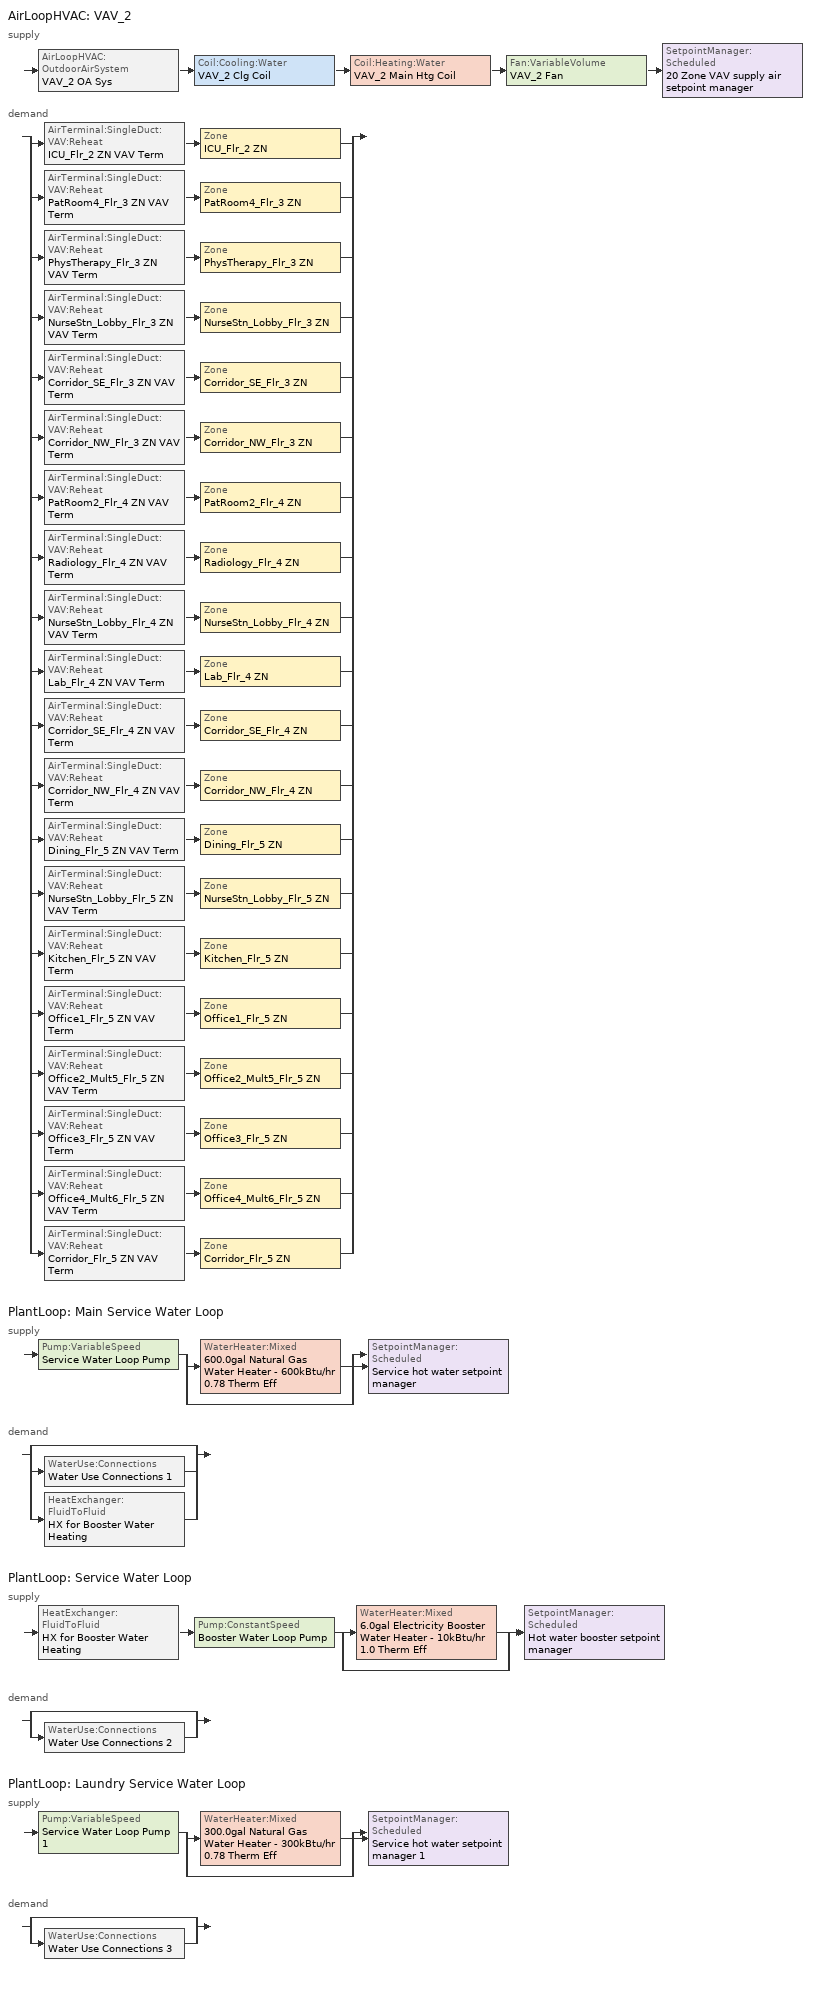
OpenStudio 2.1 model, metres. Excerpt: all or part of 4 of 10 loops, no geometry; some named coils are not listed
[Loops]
AirLoopHVAC 'VAV_2'
 supply: AirLoopHVAC:OutdoorAirSystem 'VAV_2 OA Sys' > Coil:Cooling:Water 'VAV_2 Clg Coil' > Coil:Heating:Water 'VAV_2 Main Htg Coil' > Fan:VariableVolume 'VAV_2 Fan' > SetpointManager:Scheduled '20 Zone VAV supply air setpoint manager'
 demand: split
  | AirTerminal:SingleDuct:VAV:Reheat 'ICU_Flr_2 ZN VAV Term' > Zone 'ICU_Flr_2 ZN'
  | AirTerminal:SingleDuct:VAV:Reheat 'PatRoom4_Flr_3 ZN VAV Term' > Zone 'PatRoom4_Flr_3 ZN'
  | AirTerminal:SingleDuct:VAV:Reheat 'PhysTherapy_Flr_3 ZN VAV Term' > Zone 'PhysTherapy_Flr_3 ZN'
  | AirTerminal:SingleDuct:VAV:Reheat 'NurseStn_Lobby_Flr_3 ZN VAV Term' > Zone 'NurseStn_Lobby_Flr_3 ZN'
  | AirTerminal:SingleDuct:VAV:Reheat 'Corridor_SE_Flr_3 ZN VAV Term' > Zone 'Corridor_SE_Flr_3 ZN'
  | AirTerminal:SingleDuct:VAV:Reheat 'Corridor_NW_Flr_3 ZN VAV Term' > Zone 'Corridor_NW_Flr_3 ZN'
  | AirTerminal:SingleDuct:VAV:Reheat 'PatRoom2_Flr_4 ZN VAV Term' > Zone 'PatRoom2_Flr_4 ZN'
  | AirTerminal:SingleDuct:VAV:Reheat 'Radiology_Flr_4 ZN VAV Term' > Zone 'Radiology_Flr_4 ZN'
  | AirTerminal:SingleDuct:VAV:Reheat 'NurseStn_Lobby_Flr_4 ZN VAV Term' > Zone 'NurseStn_Lobby_Flr_4 ZN'
  | AirTerminal:SingleDuct:VAV:Reheat 'Lab_Flr_4 ZN VAV Term' > Zone 'Lab_Flr_4 ZN'
  | AirTerminal:SingleDuct:VAV:Reheat 'Corridor_SE_Flr_4 ZN VAV Term' > Zone 'Corridor_SE_Flr_4 ZN'
  | AirTerminal:SingleDuct:VAV:Reheat 'Corridor_NW_Flr_4 ZN VAV Term' > Zone 'Corridor_NW_Flr_4 ZN'
  | AirTerminal:SingleDuct:VAV:Reheat 'Dining_Flr_5 ZN VAV Term' > Zone 'Dining_Flr_5 ZN'
  | AirTerminal:SingleDuct:VAV:Reheat 'NurseStn_Lobby_Flr_5 ZN VAV Term' > Zone 'NurseStn_Lobby_Flr_5 ZN'
  | AirTerminal:SingleDuct:VAV:Reheat 'Kitchen_Flr_5 ZN VAV Term' > Zone 'Kitchen_Flr_5 ZN'
  | AirTerminal:SingleDuct:VAV:Reheat 'Office1_Flr_5 ZN VAV Term' > Zone 'Office1_Flr_5 ZN'
  | AirTerminal:SingleDuct:VAV:Reheat 'Office2_Mult5_Flr_5 ZN VAV Term' > Zone 'Office2_Mult5_Flr_5 ZN'
  | AirTerminal:SingleDuct:VAV:Reheat 'Office3_Flr_5 ZN VAV Term' > Zone 'Office3_Flr_5 ZN'
  | AirTerminal:SingleDuct:VAV:Reheat 'Office4_Mult6_Flr_5 ZN VAV Term' > Zone 'Office4_Mult6_Flr_5 ZN'
  | AirTerminal:SingleDuct:VAV:Reheat 'Corridor_Flr_5 ZN VAV Term' > Zone 'Corridor_Flr_5 ZN'
PlantLoop 'Main Service Water Loop'
 supply: Pump:VariableSpeed 'Service Water Loop Pump' > split
  | WaterHeater:Mixed '600.0gal Natural Gas Water Heater - 600kBtu/hr 0.78 Therm Eff'
  | bypass
  join > SetpointManager:Scheduled 'Service hot water setpoint manager'
 demand: split
  | bypass
  | WaterUse:Connections 'Water Use Connections 1'
  | HeatExchanger:FluidToFluid 'HX for Booster Water Heating'
PlantLoop 'Service Water Loop'
 supply: HeatExchanger:FluidToFluid 'HX for Booster Water Heating' > Pump:ConstantSpeed 'Booster Water Loop Pump' > split
  | WaterHeater:Mixed '6.0gal Electricity Booster Water Heater - 10kBtu/hr 1.0 Therm Eff'
  | bypass
  join > SetpointManager:Scheduled 'Hot water booster setpoint manager'
 demand: split
  | bypass
  | WaterUse:Connections 'Water Use Connections 2'
PlantLoop 'Laundry Service Water Loop'
 supply: Pump:VariableSpeed 'Service Water Loop Pump 1' > split
  | WaterHeater:Mixed '300.0gal Natural Gas Water Heater - 300kBtu/hr 0.78 Therm Eff'
  | bypass
  join > SetpointManager:Scheduled 'Service hot water setpoint manager 1'
 demand: split
  | bypass
  | WaterUse:Connections 'Water Use Connections 3'
[Sizing:Zone] Zone Cooling Design Supply Air Temperature Input Method=SupplyAirTemperature; Zone Cooling Design Supply Air Temperature {C}=12.8; Zone Cooling Design Supply Air Temperature Difference {deltaC}=11.11; Zone Heating Design Supply Air Temperature Input Method=SupplyAirTemperature; Zone Heating Design Supply Air Temperature {C}=40; Zone Heating Design Supply Air Temperature Difference {deltaC}=11.11; Zone Cooling Design Supply Air Humidity Ratio {kg-H2O/kg-air}=0.0085; Zone Heating Design Supply Air Humidity Ratio {kg-H2O/kg-air}=0.008; Cooling Design Air Flow Method=DesignDayWithLimit; Heating Design Air Flow Method=DesignDay; Account for Dedicated Outdoor Air System=No; Dedicated Outdoor Air System Control Strategy=NeutralSupplyAir; Dedicated Outdoor Air Low Setpoint Temperature for Design {C}=autosize; Dedicated Outdoor Air High Setpoint Temperature for Design {C}=autosize
Kitchen_Flr_5 ZN; Dining_Flr_5 ZN; NurseStn_Lobby_Flr_4 ZN; Corridor_NW_Flr_3 ZN; Corridor_NW_Flr_4 ZN; PatRoom4_Flr_3 ZN; NurseStn_Lobby_Flr_5 ZN; Office1_Flr_5 ZN; Radiology_Flr_4 ZN; Corridor_Flr_5 ZN; PatRoom2_Flr_4 ZN; Corridor_SE_Flr_4 ZN; Office4_Mult6_Flr_5 ZN; PhysTherapy_Flr_3 ZN; Lab_Flr_4 ZN; Office2_Mult5_Flr_5 ZN; Office3_Flr_5 ZN; ICU_Flr_2 ZN; Corridor_SE_Flr_3 ZN; NurseStn_Lobby_Flr_3 ZN
[Zone equipment]
Kitchen_Flr_5 ZN: Kitchen_Flr_5 ZN VAV Term, Kitchen_Flr_5 ZN Exhaust Fan
Dining_Flr_5 ZN: Dining_Flr_5 ZN VAV Term, Dining_Flr_5 ZN Exhaust Fan
NurseStn_Lobby_Flr_4 ZN: NurseStn_Lobby_Flr_4 ZN VAV Term
Corridor_NW_Flr_3 ZN: Corridor_NW_Flr_3 ZN VAV Term
Corridor_NW_Flr_4 ZN: Corridor_NW_Flr_4 ZN VAV Term
PatRoom4_Flr_3 ZN: PatRoom4_Flr_3 ZN VAV Term
NurseStn_Lobby_Flr_5 ZN: NurseStn_Lobby_Flr_5 ZN VAV Term
Office1_Flr_5 ZN: Office1_Flr_5 ZN VAV Term
Radiology_Flr_4 ZN: Radiology_Flr_4 ZN VAV Term
Corridor_Flr_5 ZN: Corridor_Flr_5 ZN VAV Term
PatRoom2_Flr_4 ZN: PatRoom2_Flr_4 ZN VAV Term
Corridor_SE_Flr_4 ZN: Corridor_SE_Flr_4 ZN VAV Term
Office4_Mult6_Flr_5 ZN: Office4_Mult6_Flr_5 ZN VAV Term
PhysTherapy_Flr_3 ZN: PhysTherapy_Flr_3 ZN VAV Term
Lab_Flr_4 ZN: Lab_Flr_4 ZN VAV Term
Office2_Mult5_Flr_5 ZN: Office2_Mult5_Flr_5 ZN VAV Term
Office3_Flr_5 ZN: Office3_Flr_5 ZN VAV Term
ICU_Flr_2 ZN: ICU_Flr_2 ZN VAV Term
Corridor_SE_Flr_3 ZN: Corridor_SE_Flr_3 ZN VAV Term
NurseStn_Lobby_Flr_3 ZN: NurseStn_Lobby_Flr_3 ZN VAV Term
[PlantLoop] Plant Loop Volume {m3}=Autocalculate; Load Distribution Scheme=Optimal
Name | Maximum Loop Temperature {C} | Minimum Loop Temperature {C}
Main Service Water Loop; Laundry Service Water Loop | 60 | 10
Service Water Loop
[Sizing:Plant] Loop Type=Heating; Loop Design Temperature Difference {deltaC}=5; Sizing Option=NonCoincident; Zone Timesteps in Averaging Window=1; Coincident Sizing Factor Mode=None
Name | Design Loop Exit Temperature {C}
Main Service Water Loop; Laundry Service Water Loop | 60
Service Water Loop | 82.2222
[SetpointManager:Scheduled] Control Variable=Temperature
Name | Schedule
20 Zone VAV supply air setpoint manager | Supply Air Temp - 55.04F 3
Service hot water setpoint manager | Service Water Loop Temp - 140F
Hot water booster setpoint manager | Service Water Booster Temp - 180.00000000000006F
Service hot water setpoint manager 1 | Service Water Loop Temp - 140F 1
[Pump:VariableSpeed] Motor Efficiency=0.825; Pump Control Type=Intermittent
Name | Rated Pump Head {Pa}
Service Water Loop Pump | 29891
Service Water Loop Pump 1 | 0.001
[Pump:ConstantSpeed]
Booster Water Loop Pump: Rated Flow Rate {m3/s}=autosize; Rated Pump Head {Pa}=0; Rated Power Consumption {W}=autosize; Motor Efficiency=1; Fraction of Motor Inefficiencies to Fluid Stream=0; Pump Control Type=Intermittent
[AirLoopHVAC]
VAV_2: Availability Schedule=Hospital HVACOperationSchd; Availability Manager=Availability Manager Night Cycle 4; Design Supply Air Flow Rate {m3/s}=AutoSize
[Sizing:System]
VAV_2: Type of Load to Size On=Sensible; Design Outdoor Air Flow Rate {m3/s}=Autosize; Minimum System Air Flow Ratio=0.3; Preheat Design Temperature {C}=7; Preheat Design Humidity Ratio {kg-H2O/kg-Air}=0.008; Precool Design Temperature {C}=12.8; Precool Design Humidity Ratio {kg-H2O/kg-Air}=0.008; Central Cooling Design Supply Air Temperature {C}=12.8; Central Heating Design Supply Air Temperature {C}=12.8; Sizing Option=Coincident; 100% Outdoor Air in Cooling=No; 100% Outdoor Air in Heating=No; Central Cooling Design Supply Air Humidity Ratio {kg-H2O/kg-Air}=0.0085; Central Heating Design Supply Air Humidity Ratio {kg-H2O/kg-Air}=0.008; Cooling Design Air Flow Method=DesignDay; Cooling Design Air Flow Rate {m3/s}=0; Heating Design Air Flow Method=DesignDay; Heating Design Air Flow Rate {m3/s}=0; System Outdoor Air Method=ZoneSum; Zone Maximum Outdoor Air Fraction=1; Cooling Supply Air Flow Rate Per Floor Area {m3/s-m2}=0.00996765; Cooling Fraction of Autosized Cooling Supply Air Flow Rate=1; Cooling Supply Air Flow Rate Per Unit Cooling Capacity {m3/s-W}=3.94755e-05; Heating Supply Air Flow Rate Per Floor Area {m3/s-m2}=0.00996765; Heating Fraction of Autosized Heating Supply Air Flow Rate=1; Heating Fraction of Autosized Cooling Supply Air Flow Rate=1; Heating Supply Air Flow Rate Per Unit Heating Capacity {m3/s-W}=3.15882e-05; Cooling Design Capacity Method=CoolingDesignCapacity; Cooling Design Capacity {W}=autosize; Cooling Design Capacity Per Floor Area {W/m2}=234.7; Fraction of Autosized Cooling Design Capacity=1; Heating Design Capacity Method=HeatingDesignCapacity; Heating Design Capacity {W}=autosize; Heating Design Capacity Per Floor Area {W/m2}=157; Fraction of Autosized Heating Design Capacity=1; Central Cooling Capacity Control Method=OnOff
[Fan:VariableVolume]
VAV_2 Fan: Availability Schedule=Always On Discrete; Fan Efficiency=0.6175; Pressure Rise {Pa}=1389.92; Maximum Flow Rate {m3/s}=Autosize; Fan Power Minimum Flow Rate Input Method=Fraction; Fan Power Minimum Flow Fraction=0.7; Fan Power Minimum Air Flow Rate {m3/s}=0; Motor Efficiency=0.95; Motor In Airstream Fraction=1; Fan Power Coefficient 1=0.1631; Fan Power Coefficient 2=1.5901; Fan Power Coefficient 3=-0.8817; Fan Power Coefficient 4=0.1281; Fan Power Coefficient 5=0
[Controller:OutdoorAir]
VAV_2 OA Controller: Minimum Outdoor Air Flow Rate {m3/s}=0; Maximum Outdoor Air Flow Rate {m3/s}=Autosize; Economizer Control Type=NoEconomizer; Economizer Control Action Type=ModulateFlow; Economizer Maximum Limit Dry-Bulb Temperature {C}=28; Economizer Maximum Limit Enthalpy {J/kg}=64000; Economizer Minimum Limit Dry-Bulb Temperature {C}=-100; Lockout Type=LockoutWithCompressor; Minimum Limit Type=FixedMinimum; Minimum Outdoor Air Schedule=Always On Discrete; Controller Mechanical Ventilation=VAV_2 Vent Controller; High Humidity Control=No; Heat Recovery Bypass Control Type=BypassWhenOAFlowGreaterThanMinimum
[Controller:MechanicalVentilation]
VAV_2 Vent Controller: Availability Schedule=Always On Discrete; System Outdoor Air Method=ZoneSum
[AirLoopHVAC:OutdoorAirSystem]
VAV_2 OA Sys: Controller=VAV_2 OA Controller
[AvailabilityManager:NightCycle]
Availability Manager Night Cycle 4: Control Type=CycleOnAny; Thermostat Tolerance {deltaC}=1; Cycling Run Time {s}=3600
[AirTerminal:SingleDuct:VAV:Reheat] Availability Schedule=Always On Discrete; Maximum Air Flow Rate {m3/s}=AutoSize; Zone Minimum Air Flow Input Method=Constant; Fixed Minimum Air Flow Rate {m3/s}=0; Maximum Hot Water or Steam Flow Rate {m3/s}=AutoSize; Minimum Hot Water or Steam Flow Rate {m3/s}=0; Convergence Tolerance=0.001; Damper Heating Action=Normal; Maximum Flow per Zone Floor Area During Reheat {m3/s-m2}=0; Maximum Flow Fraction During Reheat=0.5; Maximum Reheat Air Temperature {C}=40; Control For Outdoor Air=No
Name | Constant Minimum Air Flow Fraction | Reheat Coil
ICU_Flr_2 ZN VAV Term | 1 | ICU_Flr_2 ZN Rht Coil
PatRoom4_Flr_3 ZN VAV Term | 1 | PatRoom4_Flr_3 ZN Rht Coil
PhysTherapy_Flr_3 ZN VAV Term | 0.3 | PhysTherapy_Flr_3 ZN Rht Coil
NurseStn_Lobby_Flr_3 ZN VAV Term | 0.3 | NurseStn_Lobby_Flr_3 ZN Rht Coil
Corridor_SE_Flr_3 ZN VAV Term | 0.3 | Corridor_SE_Flr_3 ZN Rht Coil
Corridor_NW_Flr_3 ZN VAV Term | 0.3 | Corridor_NW_Flr_3 ZN Rht Coil
PatRoom2_Flr_4 ZN VAV Term | 1 | PatRoom2_Flr_4 ZN Rht Coil
Radiology_Flr_4 ZN VAV Term | 0.3 | Radiology_Flr_4 ZN Rht Coil
NurseStn_Lobby_Flr_4 ZN VAV Term | 0.3 | NurseStn_Lobby_Flr_4 ZN Rht Coil
Lab_Flr_4 ZN VAV Term | 1 | Lab_Flr_4 ZN Rht Coil
Corridor_SE_Flr_4 ZN VAV Term | 0.3 | Corridor_SE_Flr_4 ZN Rht Coil
Corridor_NW_Flr_4 ZN VAV Term | 0.3 | Corridor_NW_Flr_4 ZN Rht Coil
Dining_Flr_5 ZN VAV Term | 0.3 | Dining_Flr_5 ZN Rht Coil
NurseStn_Lobby_Flr_5 ZN VAV Term | 0.3 | NurseStn_Lobby_Flr_5 ZN Rht Coil
Kitchen_Flr_5 ZN VAV Term | 1 | Kitchen_Flr_5 ZN Rht Coil
Office1_Flr_5 ZN VAV Term | 0.3 | Office1_Flr_5 ZN Rht Coil
Office2_Mult5_Flr_5 ZN VAV Term | 0.3 | Office2_Mult5_Flr_5 ZN Rht Coil
Office3_Flr_5 ZN VAV Term | 0.3 | Office3_Flr_5 ZN Rht Coil
Office4_Mult6_Flr_5 ZN VAV Term | 0.3 | Office4_Mult6_Flr_5 ZN Rht Coil
Corridor_Flr_5 ZN VAV Term | 0.3 | Corridor_Flr_5 ZN Rht Coil
[Fan:ZoneExhaust] Availability Schedule=Hospital HVACOperationSchd; Fan Efficiency=0.0660786; Pressure Rise {Pa}=124.544; System Availability Manager Coupling Mode=Decoupled
Name | Maximum Flow Rate {m3/s}
Kitchen_Flr_5 ZN Exhaust Fan | 1.75093
Dining_Flr_5 ZN Exhaust Fan | 0.749924
[Refrigeration:Case] Availability Schedule=Always On Discrete; Zone=Kitchen_Flr_5 ZN; Rated Ambient Temperature {C}=23.8889; Rated Ambient Relative Humidity {percent}=55; Latent Case Credit Curve Type=CaseTemperatureMethod; Case Lighting Schedule=Hospital BLDG_LIGHT_SCH; Fraction of Lighting Energy to Case=1; Anti-Sweat Heater Control Type=None; Humidity at Zero Anti-Sweat Heater Energy {percent}=0; Case Height {m}=0; Defrost Energy Correction Curve Type=None
Name | Rated Total Cooling Capacity per Unit Length {W/m} | Rated Latent Heat Ratio | Rated Runtime Fraction | Case Length {m} | Case Operating Temperature {C} | Latent Case Credit Curve | Standard Case Fan Power per Unit Length {W/m} | Operating Case Fan Power per Unit Length {W/m} | Standard Case Lighting Power per Unit Length {W/m} | Fraction of Anti-Sweat Heater Energy to Case | Case Defrost Power per Unit Length {W/m} | Case Defrost Type | Case Defrost Schedule | Case Defrost Drip-Down Schedule | Under Case HVAC Return Air Fraction | Refrigerated Case Restocking Schedule | Case Credit Fraction Schedule
Kitchen_Flr_5 ZN Walkin Freezer | 734 | 0.1 | 0.4 | 10.98 | -23 | Single Shelf Horizontal Latent Energy Multiplier_Pre2004 | 69 | 69 | 33 | 0 | 364 | Electric | Refrigeration Defrost Schedule | Refrigeration Defrost DripDown Schedule | 0 | Hospital Kitchen_Flr_5_Case:1_WALKINFREEZER_WalkInStockingSched | Refrigeration Case Credit Schedule
Kitchen_Flr_5 ZN Display Case | 886.5 | 0.08 | 0.85 | 8.93 | 2 | Multi Shelf Vertical Latent Energy Multiplier | 67 | 67 | 40 | 0.2 | 0 | OffCycle | Refrigeration Defrost Schedule 1 |  | 0.05 | Hospital Kitchen_Flr_5_Case:2_SELFCONTAINEDDISPLAYCASE_CaseStockingSched
[Refrigeration:Condenser:AirCooled] Rated Subcooling Temperature Difference {deltaC}=0; Condenser Fan Speed Control Type=VariableSpeed; Rated Fan Power {W}=1000; Minimum Fan Air Flow Ratio=0.25
Name | Rated Effective Total Heat Rejection Rate Curve
Refrigeration Condenser Air Cooled 1 | Refrigeration Condenser Air Cooled HR Curve
Refrigeration Condenser Air Cooled 2 | Refrigeration Condenser Air Cooled HR Curve 1
[Refrigeration:System] Minimum Condensing Temperature {C}=21; Refrigeration System Working Fluid Type=R404a; Suction Temperature Control Type=ConstantSuctionTemperature; Suction Piping Zone=Kitchen_Flr_5 ZN
Name | Refrigeration Condenser
Refrigeration System 1 | Refrigeration Condenser Air Cooled 1
Refrigeration System 2 | Refrigeration Condenser Air Cooled 2
[WaterHeater:Mixed] Deadband Temperature Difference {deltaC}=2; Maximum Temperature Limit {C}=82.2222; Heater Control Type=Cycle; Off Cycle Parasitic Heat Fraction to Tank=0.8; On Cycle Parasitic Heat Fraction to Tank=0; Ambient Temperature Indicator=Schedule; Use Side Effectiveness=1; Source Side Effectiveness=1; Use Side Design Flow Rate {m3/s}=autosize; Source Side Design Flow Rate {m3/s}=autosize; Indirect Water Heating Recovery Time {hr}=1.5
Name | Tank Volume {m3} | Setpoint Temperature Schedule | Heater Maximum Capacity {W} | Heater Fuel Type | Heater Thermal Efficiency | Off Cycle Parasitic Fuel Consumption Rate {W} | Off Cycle Parasitic Fuel Type | On Cycle Parasitic Fuel Consumption Rate {W} | On Cycle Parasitic Fuel Type | Ambient Temperature Schedule | Off Cycle Loss Coefficient to Ambient Temperature {W/K} | On Cycle Loss Coefficient to Ambient Temperature {W/K}
600.0gal Natural Gas Water Heater - 600kBtu/hr 0.78 Therm Eff | 2.27125 | Service Water Loop Temp - 140F | 175843 | NaturalGas | 0.78 | 2937.74 | NaturalGas | 2937.74 | NaturalGas | Water Heater Ambient Temp Schedule - 70F | 5.99799 | 5.99799
6.0gal Electricity Booster Water Heater - 10kBtu/hr 1.0 Therm Eff | 0.0227125 | Service Water Booster Temp - 180.00000000000006F | 2999.88 | Electricity | 1 | 0 | Electricity | 0 | Electricity | Water Heater Ambient Temp Schedule - 70F 1 | 1.13081 | 1.13081
300.0gal Natural Gas Water Heater - 300kBtu/hr 0.78 Therm Eff | 1.13562 | Service Water Loop Temp - 140F 1 | 87921.3 | NaturalGas | 0.78 | 0 | NaturalGas | 0 | NaturalGas | Water Heater Ambient Temp Schedule - 70F 2 | 5.99799 | 5.99799
[WaterUse:Connections]
Name | Water Use Equipment Name 1
Water Use Connections 1 | Main Service Water Use 7.63gal/min
Water Use Connections 2 | Booster Water Fixture - 23.7 gal/min at 27.901234567901326F
Water Use Connections 3 | Laundry Service Water Use 2.8gal/min
[WaterUse:Equipment:Definition]
Name | Peak Flow Rate {m3/s} | Target Temperature Schedule | Sensible Fraction Schedule | Latent Fraction Schedule
Main Service Water Use Def 7.63gal/min | 0.000481378 | Mixed Water At Faucet Temp - 140F | Fraction Sensible - 0.2 | Fraction Latent - 0.05
Water Fixture Def - 23.7 gal/min | 0.00149524 | Schedule Ruleset 5
Laundry Service Water Use Def 2.8gal/min | 0.000176653 | Mixed Water At Faucet Temp - 180F | Fraction Sensible - 0.2 1 | Fraction Latent - 0.05 1
[WaterUse:Equipment]
Name | Water Use Equipment Definition | Flow Rate Fraction Schedule
Main Service Water Use 7.63gal/min | Main Service Water Use Def 7.63gal/min | Hospital BLDG_SWH_SCH
Booster Water Fixture - 23.7 gal/min at 27.901234567901326F | Water Fixture Def - 23.7 gal/min | Hospital BLDG_SWH_SCH
Laundry Service Water Use 2.8gal/min | Laundry Service Water Use Def 2.8gal/min | Hospital LAUNDRY_SWH_SCH
[HeatExchanger:FluidToFluid]
HX for Booster Water Heating: Loop Demand Side Design Flow Rate {m3/s}=autosize; Loop Supply Side Design Flow Rate {m3/s}=autosize; Heat Exchange Model Type=Ideal; Heat Exchanger U-Factor Times Area Value {W/K}=autosize; Control Type=UncontrolledOn; Minimum Temperature Difference to Activate Heat Exchanger {deltaC}=0.01; Heat Transfer Metering End Use Type=LoopToLoop; Component Override Cooling Control Temperature Mode=Loop; Sizing Factor=1; Operation Minimum Temperature Limit {C}=0; Operation Maximum Temperature Limit {C}=100
[Schedule:Ruleset]
Name | Default Day Schedule | Summer Design Day Schedule | Winter Design Day Schedule
Hospital HVACOperationSchd | Hospital HVACOperationSchd Default | Hospital HVACOperationSchd Summer Design Day | Hospital HVACOperationSchd Winter Design Day
Supply Air Temp - 55.04F 3 | Supply Air Temp - 55.04F Default 3
Refrigeration Defrost Schedule | Refrigeration Defrost Schedule Default
Refrigeration Defrost DripDown Schedule | Refrigeration Defrost DripDown Schedule Default
Refrigeration Case Credit Schedule | Refrigeration Case Credit Schedule Default
Hospital BLDG_LIGHT_SCH | Hospital BLDG_LIGHT_SCH Default | Hospital BLDG_LIGHT_SCH Summer Design Day | Hospital BLDG_LIGHT_SCH Winter Design Day
Hospital Kitchen_Flr_5_Case:1_WALKINFREEZER_WalkInStockingSched | Hospital Kitchen_Flr_5_Case:1_WALKINFREEZER_WalkInStockingSched Default | Hospital Kitchen_Flr_5_Case:1_WALKINFREEZER_WalkInStockingSched Summer Design Day | Hospital Kitchen_Flr_5_Case:1_WALKINFREEZER_WalkInStockingSched Winter Design Day
Refrigeration Defrost Schedule 1 | Refrigeration Defrost Schedule Default 1
Hospital Kitchen_Flr_5_Case:2_SELFCONTAINEDDISPLAYCASE_CaseStockingSched | Hospital Kitchen_Flr_5_Case:2_SELFCONTAINEDDISPLAYCASE_CaseStockingSched Default | Hospital Kitchen_Flr_5_Case:2_SELFCONTAINEDDISPLAYCASE_CaseStockingSched Summer Design Day | Hospital Kitchen_Flr_5_Case:2_SELFCONTAINEDDISPLAYCASE_CaseStockingSched Winter Design Day
Service Water Loop Temp - 140F | Service Water Loop Temp - 140F Default
Water Heater Ambient Temp Schedule - 70F | Water Heater Ambient Temp Schedule - 70F Default
Fraction Sensible - 0.2 | Schedule Day 49
Fraction Latent - 0.05 | Schedule Day 50
Mixed Water At Faucet Temp - 140F | Schedule Day 51
Hospital BLDG_SWH_SCH | Hospital BLDG_SWH_SCH Default | Hospital BLDG_SWH_SCH Summer Design Day | Hospital BLDG_SWH_SCH Winter Design Day
Service Water Booster Temp - 180.00000000000006F | Service Water Booster Temp - 180.00000000000006F Default
Water Heater Ambient Temp Schedule - 70F 1 | Water Heater Ambient Temp Schedule - 70F Default 1
Schedule Ruleset 5 | Schedule Day 56
Service Water Loop Temp - 140F 1 | Service Water Loop Temp - 140F Default 1
Water Heater Ambient Temp Schedule - 70F 2 | Water Heater Ambient Temp Schedule - 70F Default 2
Fraction Sensible - 0.2 1 | Schedule Day 59
Fraction Latent - 0.05 1 | Schedule Day 60
Mixed Water At Faucet Temp - 180F | Schedule Day 61
Hospital LAUNDRY_SWH_SCH | Hospital LAUNDRY_SWH_SCH Default | Hospital LAUNDRY_SWH_SCH Summer Design Day | Hospital LAUNDRY_SWH_SCH Winter Design Day
[Schedule:Day]
Hospital HVACOperationSchd Default; Hospital HVACOperationSchd Winter Design Day; Hospital HVACOperationSchd Summer Design Day; Hospital BLDG_LIGHT_SCH Summer Design Day: 24, 0, 1
Supply Air Temp - 55.04F Default 3: 24, 0, 12.8
Refrigeration Defrost Schedule Default: 11, 0, 0, 11, 20, 1, 23, 0, 0, 23, 20, 1, 24, 0, 0
Refrigeration Defrost DripDown Schedule Default: 11, 0, 0, 11, 30, 1, 23, 0, 0, 23, 30, 1, 24, 0, 0
Refrigeration Case Credit Schedule Default: 7, 0, 0.2, 21, 0, 0.4, 24, 0, 0.2
Hospital BLDG_LIGHT_SCH Default: 8, 0, 0.05, 16, 0, 0.1, 24, 0, 0.05
Hospital BLDG_LIGHT_SCH Sat Day: 7, 0, 0.1, 8, 0, 0.2, 18, 0, 0.4, 24, 0, 0.1
Hospital BLDG_LIGHT_SCH Wkdy Day: 7, 0, 0.1, 8, 0, 0.5, 16, 0, 0.9, 23, 0, 0.3, 24, 0, 0.1
Hospital BLDG_LIGHT_SCH Winter Design Day; Hospital Kitchen_Flr_5_Case:2_SELFCONTAINEDDISPLAYCASE_CaseStockingSched Default; Hospital Kitchen_Flr_5_Case:2_SELFCONTAINEDDISPLAYCASE_CaseStockingSched Winter Design Day; Hospital Kitchen_Flr_5_Case:2_SELFCONTAINEDDISPLAYCASE_CaseStockingSched Summer Design Day: 24, 0, 0
Hospital Kitchen_Flr_5_Case:1_WALKINFREEZER_WalkInStockingSched Default: 4, 0, 0, 5, 0, 725, 6, 0, 417, 7, 0, 290, 24, 0, 0
Hospital Kitchen_Flr_5_Case:1_WALKINFREEZER_WalkInStockingSched Winter Design Day; Hospital Kitchen_Flr_5_Case:1_WALKINFREEZER_WalkInStockingSched Summer Design Day; Hospital Kitchen_Flr_5_Case:1_WALKINFREEZER_WalkInStockingSched WntrDsn|SmrDsn|Wknd|Mon|Wed|Thu Day: 4, 0, 0, 5, 0, 125, 6, 0, 117, 7, 0, 90, 19, 0, 0, 20, 0, 125, 21, 0, 117, 22, 0, 90, 24, 0, 0
Refrigeration Defrost Schedule Default 1: 23, 20, 0, 24, 0, 0
Service Water Loop Temp - 140F Default; Schedule Day 51; Service Water Loop Temp - 140F Default 1: 24, 0, 60
Water Heater Ambient Temp Schedule - 70F Default; Water Heater Ambient Temp Schedule - 70F Default 1; Water Heater Ambient Temp Schedule - 70F Default 2: 24, 0, 21.1111
Schedule Day 49; Schedule Day 59: 24, 0, 0.2
Schedule Day 50; Schedule Day 60: 24, 0, 0.05
Hospital BLDG_SWH_SCH Default: 24, 0, 0.01
Hospital BLDG_SWH_SCH Summer Design Day; Hospital BLDG_SWH_SCH SmrDsn|Wkdy Day: 7, 0, 0.01, 8, 0, 0.17, 9, 0, 0.58, 10, 0, 0.66, 11, 0, 0.78, 12, 0, 0.82, 13, 0, 0.71, 14, 0, 0.82, 15, 0, 0.78, 16, 0, 0.74, 17, 0, 0.63, 18, 0, 0.41, 21, 0, 0.18, 22, 0, 0.1, 24, 0, 0.01
Hospital BLDG_SWH_SCH Winter Design Day; Hospital BLDG_SWH_SCH WntrDsn|Sat Day: 8, 0, 0.01, 9, 0, 0.2, 10, 0, 0.28, 12, 0, 0.3, 14, 0, 0.24, 17, 0, 0.23, 18, 0, 0.1, 24, 0, 0.01
Service Water Booster Temp - 180.00000000000006F Default; Schedule Day 61: 24, 0, 82.2222
Schedule Day 56: 24, 0, -2.27709
Hospital LAUNDRY_SWH_SCH Default; Hospital LAUNDRY_SWH_SCH Winter Design Day; Hospital LAUNDRY_SWH_SCH Summer Design Day: 8, 0, 0, 15, 0, 1, 24, 0, 0
[Schedule:Rule] Date Specification Type=DateRange; Start Month=1; Start Day=1; End Month=12; End Day=31
Name | Schedule Ruleset | Rule Order | Day Schedule | Apply Saturday | Apply Monday | Apply Tuesday | Apply Wednesday | Apply Thursday | Apply Friday | Apply Sunday
Schedule Rule 21 | Hospital BLDG_LIGHT_SCH | 1 | Hospital BLDG_LIGHT_SCH Sat Day | Yes
Schedule Rule 22 | Hospital BLDG_LIGHT_SCH | 0 | Hospital BLDG_LIGHT_SCH Wkdy Day |  | Yes | Yes | Yes | Yes | Yes
Schedule Rule 23 | Hospital Kitchen_Flr_5_Case:1_WALKINFREEZER_WalkInStockingSched | 0 | Hospital Kitchen_Flr_5_Case:1_WALKINFREEZER_WalkInStockingSched WntrDsn|SmrDsn|Wknd|Mon|Wed|Thu Day | Yes | Yes |  | Yes | Yes |  | Yes
Schedule Rule 24 | Hospital BLDG_SWH_SCH | 1 | Hospital BLDG_SWH_SCH SmrDsn|Wkdy Day |  | Yes | Yes | Yes | Yes | Yes
Schedule Rule 25 | Hospital BLDG_SWH_SCH | 0 | Hospital BLDG_SWH_SCH WntrDsn|Sat Day | Yes
[Schedule:Constant]
Always On Discrete: Value=1
[Curve:Cubic] Minimum Value of x=-35; Maximum Value of x=20
Name | Coefficient1 Constant | Coefficient2 x | Coefficient3 x**2 | Coefficient4 x**3
Single Shelf Horizontal Latent Energy Multiplier_Pre2004 | 0.020376 | 0.00024378 | 1.14e-05 | 1.811e-07
Multi Shelf Vertical Latent Energy Multiplier | 0.0265263 | 0.00107803 | -6.02558e-05 | 1.23732e-06
[Curve:Linear] Coefficient1 Constant=0; Coefficient2 x=22000; Minimum Value of x=5; Maximum Value of x=22.2
Refrigeration Condenser Air Cooled HR Curve; Refrigeration Condenser Air Cooled HR Curve 1
